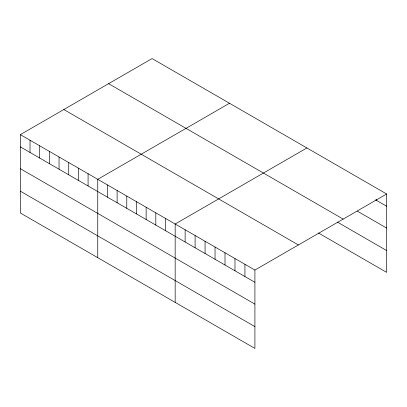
<?xml version="1.0" encoding="UTF-8"?>
<svg xmlns="http://www.w3.org/2000/svg" width="407" height="407" viewBox="0 0 407 407"><rect width="100%" height="100%" fill="white"/><g stroke="black" fill="none" stroke-linecap="round" stroke-linejoin="round"><path stroke-width="0.61" d="M20.35 134.631L254.914 270.055L254.914 348.428L20.35 213.003L20.35 134.631L152.086 58.572L386.65 193.997L386.65 272.369L318.442 232.987M229.492 103.261L97.756 179.319L97.756 257.692M306.898 147.95L175.163 224.008L175.163 302.386M254.914 270.055L386.65 193.997M375.63 199.883L386.65 206.242M357.27 211.101L386.65 228.068M108.613 83.674L343.177 219.093M337.332 222.074L386.65 250.549M63.823 109.534L298.387 244.953M20.35 146.881L254.914 282.3M20.35 168.702L254.914 304.126M20.35 191.183L254.914 326.607M376.684 199.262L376.684 200.488M244.943 264.301L244.943 276.546M234.976 258.542L234.976 270.792M225.005 252.788L225.005 265.033M215.038 247.034L215.038 259.279M205.067 241.275L205.067 253.525M195.101 235.521L195.101 247.771M185.129 229.767L185.129 242.012M165.486 218.422L165.486 230.672M155.81 212.836L155.81 225.086M146.133 207.249L146.133 219.5M136.457 201.663L136.457 213.914M126.781 196.077L126.781 208.328M117.109 190.491L117.109 202.742M107.433 184.905L107.433 197.156M88.08 173.733L88.08 185.984M78.403 168.147L78.403 180.398M68.727 162.561L68.727 174.812M59.051 156.975L59.051 169.226M49.379 151.389L49.379 163.639M39.703 145.803L39.703 158.053M30.026 140.217L30.026 152.467"/></g></svg>
